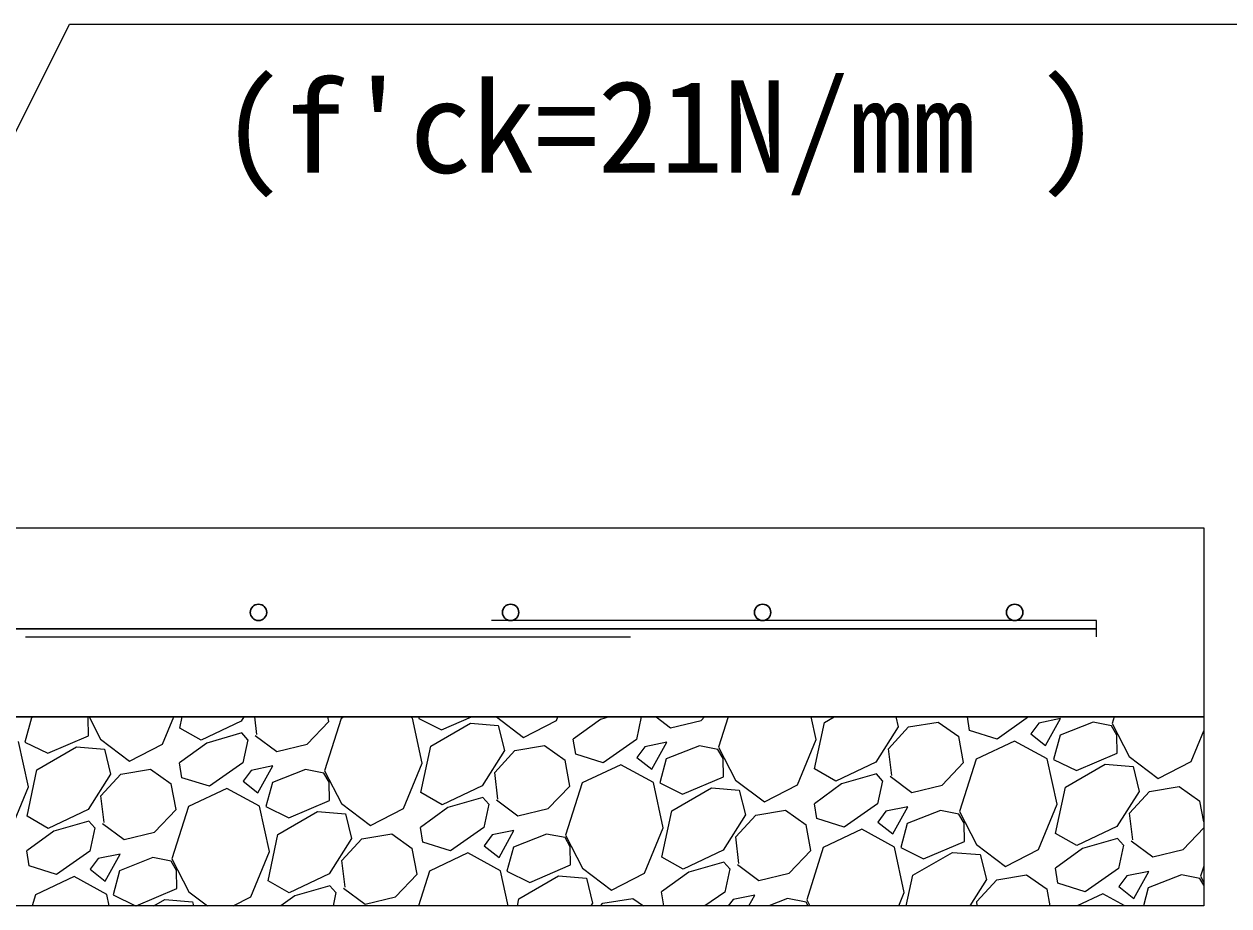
# Model space of a CAD drawing. Units: millimetres at full size; details may follow other scales. Extents: x 37600 to 71200, y -111040 to -87280.
# Drawn here: x 43369 to 44325, y -106900 to -106200 of the extents above; entities that cross this region are included whole.
import ezdxf
from ezdxf.enums import TextEntityAlignment as Align

# ---------------------------------------------------------------- set-up
doc = ezdxf.new("R2010")
doc.units = ezdxf.units.MM
doc.header["$LTSCALE"] = 80.0044
doc.linetypes.add('DASHED_SPACED', pattern=[12, 6, -6])
for name, color, linetype, lineweight in [('0_2', 4, 'Continuous', 13), ('Defpoints_5', 5, 'Continuous', 13), ('寸法', 6, 'Continuous', 13), ('鉄筋', 1, 'Continuous', 30), ('ﾊｯﾁﾝｸﾞ', 4, 'Continuous', 9)]:
    doc.layers.add(name, color=color, linetype=linetype, lineweight=lineweight)
doc.styles.add('ＭＳ ゴシック', font='')
doc.styles.get('ＭＳ ゴシック').set_extended_font_data('MS Gothic')

msp = doc.modelspace()

# ---------------------------------------------------------------- linework, layer by layer
at = {"layer": '0_2', "color": 7}
for points in [[(40405, -106600), (44305, -106600), (44305, -106750), (40405, -106750)], [(40405, -106750), (44305, -106750), (44305, -106900), (40405, -106900)]]:
    msp.add_lwpolyline(points, close=True, dxfattribs=at)
at = {"layer": 'Defpoints_5', "color": 7, "linetype": 'DASHED_SPACED'}
msp.add_lwpolyline([(40490, -106686.5), (44220, -106686.5), (44220, -106673.5), (40490, -106673.5)], close=True, dxfattribs=at)
at = {"layer": '寸法'}
msp.add_lwpolyline([(43205, -106600), (43240.78, -106528.45), (43405, -106200), (44438.33, -106200)], dxfattribs=at)
at = {"layer": '鉄筋'}
msp.add_line((40490, -106680), (44220, -106680), dxfattribs=at)
for centre in [(43555, -106667), (43755, -106667), (43955, -106667), (44155, -106667)]:
    msp.add_circle(centre, 6.5, dxfattribs=at)
at = {"layer": 'ﾊｯﾁﾝｸﾞ'}
for p, q in [((43374.77, -106750.8), (43369.64, -106769.93)), ((43376.81, -106750), (43374.77, -106750.8)), ((43419.92, -106750.6), (43419.57, -106750)), ((43420.15, -106765.02), (43419.92, -106750.6)), ((43420.65, -106750), (43429.72, -106767.58)), ((43478.88, -106771.53), (43487.71, -106750)), ((43492.54, -106758.79), (43494.4, -106750)), ((43541.14, -106753.36), (43509.43, -106768.44)), ((43543.27, -106750), (43541.14, -106753.36)), ((43553.69, -106763.9), (43552.03, -106750)), ((43593.66, -106771.54), (43610.77, -106753.57)), ((43620.66, -106751.1), (43607.47, -106792.66)), ((43610.77, -106753.57), (43610.12, -106750)), ((43622.99, -106750), (43620.66, -106751.1)), ((43677.09, -106750.85), (43675.54, -106750)), ((43684.89, -106786.76), (43677.09, -106750.85)), ((43682.45, -106750), (43682.13, -106751.17)), ((43682.13, -106751.17), (43700.23, -106760.12)), ((43691.61, -106773.18), (43723.13, -106754.98)), ((43700.23, -106760.12), (43723.89, -106750)), ((43723.13, -106754.98), (43745.19, -106756.8)), ((43743.76, -106750), (43765.2, -106766.26)), ((43745.19, -106756.8), (43750.14, -106776.57)), ((43765.2, -106766.26), (43791.36, -106752.77)), ((43791.36, -106752.77), (43792.5, -106750)), ((43826.44, -106751.92), (43804.8, -106767.64)), ((43833.15, -106750), (43826.44, -106751.92)), ((43858.76, -106750), (43854.99, -106767.77)), ((43870.52, -106750), (43882.04, -106758.62)), ((43882.04, -106758.62), (43906.15, -106752.78)), ((43906.15, -106752.78), (43908.79, -106750)), ((43927.54, -106750), (43919.96, -106773.9)), ((43997.38, -106768), (43993.47, -106750)), ((43996.27, -106791.28), (44004.09, -106754.43)), ((44004.09, -106754.43), (44011.76, -106750)), ((44060.67, -106750), (44062.63, -106757.81)), ((44070.79, -106757.95), (44094.39, -106754.03)), ((44094.39, -106754.03), (44110.76, -106765.59)), ((44119.25, -106760.69), (44117.47, -106750)), ((44166.06, -106750), (44140.99, -106767.54)), ((44174.1, -106754.89), (44167.71, -106763.42)), ((44191.45, -106751.34), (44174.1, -106754.89)), ((44179.56, -106772.75), (44191.45, -106751.34)), ((44217.33, -106754.17), (44190.99, -106764.53)), ((44231.93, -106757.06), (44217.33, -106754.17)), ((44236.13, -106764.33), (44231.93, -106757.06)), ((44234.08, -106750), (44232.45, -106755.15)), ((44232.45, -106755.15), (44245.93, -106781.31)), ((43387.74, -106778.88), (43420.15, -106765.02)), ((43509.43, -106768.44), (43492.54, -106758.79)), ((43541.7, -106762.74), (43513.95, -106770.68)), ((43546.41, -106768.1), (43541.7, -106762.74)), ((43552.47, -106764.6), (43569.55, -106777.37)), ((44062.63, -106757.81), (44044.87, -106785.85)), ((44054.89, -106775.21), (44070.79, -106757.95)), ((44114.5, -106786.06), (44110.76, -106765.59)), ((44140.99, -106767.54), (44119.25, -106760.69)), ((44167.71, -106763.42), (44179.56, -106772.75)), ((44190.99, -106764.53), (44185.86, -106783.66)), ((44236.37, -106778.75), (44236.13, -106764.33)), ((44295.09, -106785.26), (44305, -106761.11)), ((43372.41, -106805.51), (43364.61, -106769.6)), ((43369.64, -106769.93), (43387.74, -106778.88)), ((43379.12, -106791.94), (43410.64, -106773.74)), ((43410.64, -106773.74), (43432.7, -106775.55)), ((43429.72, -106767.58), (43452.72, -106785.01)), ((43432.7, -106775.55), (43437.65, -106795.33)), ((43452.72, -106785.01), (43478.88, -106771.53)), ((43513.95, -106770.68), (43492.31, -106786.4)), ((43546.41, -106768.1), (43542.5, -106786.52)), ((43569.55, -106777.37), (43593.66, -106771.54)), ((43683.78, -106810.03), (43691.61, -106773.18)), ((43758.3, -106776.71), (43781.9, -106772.78)), ((43781.9, -106772.78), (43798.28, -106784.34)), ((43806.76, -106779.44), (43804.8, -106767.64)), ((43854.99, -106767.77), (43828.5, -106786.29)), ((43861.61, -106773.64), (43855.22, -106782.18)), ((43878.96, -106770.09), (43861.61, -106773.64)), ((43867.07, -106791.5), (43878.96, -106770.09)), ((43904.85, -106772.93), (43878.5, -106783.29)), ((43919.45, -106775.82), (43904.85, -106772.93)), ((43923.65, -106783.09), (43919.45, -106775.82)), ((43919.96, -106773.9), (43933.45, -106800.06)), ((43982.61, -106804.01), (43997.38, -106768)), ((44057.42, -106796.39), (44054.89, -106775.21)), ((44154.89, -106769.21), (44124.39, -106783.59)), ((44180.82, -106783.33), (44154.89, -106769.21)), ((43750.14, -106776.57), (43732.38, -106804.61)), ((43742.4, -106793.97), (43758.3, -106776.71)), ((43802.02, -106804.82), (43798.28, -106784.34)), ((43828.5, -106786.29), (43806.76, -106779.44)), ((43855.22, -106782.18), (43867.07, -106791.5)), ((43878.5, -106783.29), (43873.37, -106802.42)), ((43923.89, -106797.5), (43923.65, -106783.09)), ((44124.39, -106783.59), (44111.2, -106825.15)), ((44188.62, -106819.25), (44180.82, -106783.33)), ((44185.86, -106783.66), (44203.96, -106792.61)), ((44203.96, -106792.61), (44236.37, -106778.75)), ((44245.93, -106781.31), (44268.93, -106798.74)), ((44268.93, -106798.74), (44295.09, -106785.26)), ((43371.3, -106828.79), (43379.12, -106791.94)), ((43445.82, -106795.46), (43469.42, -106791.54)), ((43469.42, -106791.54), (43485.79, -106803.1)), ((43494.28, -106798.2), (43492.31, -106786.4)), ((43542.5, -106786.52), (43516.01, -106805.05)), ((43549.12, -106792.4), (43542.74, -106800.94)), ((43566.47, -106788.85), (43549.12, -106792.4)), ((43554.59, -106810.26), (43566.47, -106788.85)), ((43592.36, -106791.69), (43566.01, -106802.05)), ((43606.96, -106794.57), (43592.36, -106791.69)), ((43611.16, -106801.85), (43606.96, -106794.57)), ((43607.47, -106792.66), (43620.96, -106818.82)), ((43670.12, -106822.77), (43684.89, -106786.76)), ((43744.93, -106815.14), (43742.4, -106793.97)), ((43842.4, -106787.97), (43811.9, -106802.34)), ((43868.34, -106802.09), (43842.4, -106787.97)), ((44013.16, -106800.93), (43996.27, -106791.28)), ((44044.87, -106785.85), (44013.16, -106800.93)), ((44045.43, -106795.22), (44017.68, -106803.16)), ((44050.14, -106800.59), (44045.43, -106795.22)), ((44097.39, -106804.02), (44114.5, -106786.06)), ((44195.34, -106805.67), (44226.86, -106787.47)), ((44226.86, -106787.47), (44248.92, -106789.28)), ((44248.92, -106789.28), (44253.87, -106809.06)), ((43437.65, -106795.33), (43419.89, -106823.36)), ((43429.92, -106812.73), (43445.82, -106795.46)), ((43489.53, -106823.57), (43485.79, -106803.1)), ((43516.01, -106805.05), (43494.28, -106798.2)), ((43542.74, -106800.94), (43554.59, -106810.26)), ((43566.01, -106802.05), (43560.89, -106821.17)), ((43611.4, -106816.26), (43611.16, -106801.85)), ((43732.38, -106804.61), (43700.67, -106819.68)), ((43784.9, -106822.78), (43802.02, -106804.82)), ((43811.9, -106802.34), (43798.72, -106843.9)), ((43876.14, -106838), (43868.34, -106802.09)), ((43873.37, -106802.42), (43891.47, -106811.36)), ((43891.47, -106811.37), (43923.89, -106797.5)), ((43933.45, -106800.06), (43956.45, -106817.5)), ((43956.45, -106817.5), (43982.61, -106804.01)), ((44017.68, -106803.16), (43996.05, -106818.89)), ((44050.14, -106800.59), (44046.23, -106819.01)), ((44056.2, -106797.09), (44073.28, -106809.86)), ((44073.28, -106809.86), (44097.39, -106804.02)), ((43357.63, -106841.53), (43372.41, -106805.51)), ((43432.44, -106833.9), (43429.92, -106812.73)), ((43529.91, -106806.72), (43499.41, -106821.1)), ((43555.85, -106820.85), (43529.91, -106806.72)), ((43700.67, -106819.68), (43683.78, -106810.03)), ((43732.94, -106813.98), (43705.19, -106821.92)), ((43737.66, -106819.34), (43732.94, -106813.98)), ((43882.85, -106824.43), (43914.37, -106806.23)), ((43914.37, -106806.23), (43936.43, -106808.04)), ((43936.43, -106808.04), (43941.39, -106827.81)), ((44187.51, -106842.52), (44195.34, -106805.67)), ((44253.87, -106809.06), (44236.11, -106837.09)), ((44246.14, -106826.46), (44262.03, -106809.19)), ((44262.03, -106809.19), (44285.63, -106805.27)), ((44285.63, -106805.27), (44302.01, -106816.83)), ((43419.89, -106823.36), (43388.18, -106838.44)), ((43472.42, -106841.54), (43489.53, -106823.57)), ((43499.41, -106821.1), (43486.23, -106862.66)), ((43563.65, -106856.76), (43555.85, -106820.85)), ((43560.89, -106821.17), (43578.99, -106830.12)), ((43578.99, -106830.12), (43611.4, -106816.26)), ((43620.96, -106818.82), (43643.96, -106836.26)), ((43643.96, -106836.26), (43670.12, -106822.77)), ((43705.19, -106821.92), (43683.56, -106837.64)), ((43737.66, -106819.34), (43733.74, -106837.77)), ((43743.72, -106815.84), (43760.79, -106828.62)), ((43760.79, -106828.62), (43784.9, -106822.78)), ((43998.01, -106830.69), (43996.05, -106818.89)), ((44046.23, -106819.01), (44019.74, -106837.54)), ((44070.2, -106821.34), (44052.86, -106824.89)), ((44058.32, -106842.75), (44070.2, -106821.34)), ((44173.85, -106855.26), (44188.62, -106819.25)), ((44305, -106833.22), (44302.01, -106816.83)), ((43388.18, -106838.44), (43371.3, -106828.79)), ((43420.46, -106832.74), (43392.71, -106840.68)), ((43425.17, -106838.1), (43420.46, -106832.74)), ((43570.36, -106843.18), (43601.89, -106824.98)), ((43601.89, -106824.98), (43623.95, -106826.8)), ((43623.95, -106826.8), (43628.9, -106846.57)), ((43875.03, -106861.28), (43882.85, -106824.43)), ((43941.38, -106827.81), (43923.62, -106855.85)), ((43933.65, -106845.21), (43949.55, -106827.95)), ((43949.55, -106827.95), (43973.15, -106824.03)), ((43973.15, -106824.03), (43989.52, -106835.59)), ((44019.74, -106837.54), (43998.01, -106830.69)), ((44052.86, -106824.89), (44046.47, -106833.42)), ((44046.47, -106833.42), (44058.32, -106842.75)), ((44096.09, -106824.17), (44069.74, -106834.53)), ((44110.69, -106827.06), (44096.09, -106824.17)), ((44114.89, -106834.33), (44110.69, -106827.06)), ((44111.2, -106825.15), (44124.69, -106851.31)), ((44248.66, -106847.63), (44246.14, -106826.46)), ((43392.71, -106840.68), (43371.07, -106856.4)), ((43425.17, -106838.1), (43421.26, -106856.52)), ((43431.23, -106834.6), (43448.31, -106847.37)), ((43448.31, -106847.37), (43472.42, -106841.54)), ((43637.06, -106846.71), (43660.66, -106842.78)), ((43660.66, -106842.78), (43677.03, -106854.34)), ((43685.52, -106849.44), (43683.56, -106837.64)), ((43733.74, -106837.77), (43707.26, -106856.29)), ((43757.72, -106840.09), (43740.37, -106843.64)), ((43745.83, -106861.5), (43757.72, -106840.09)), ((43783.6, -106842.93), (43757.26, -106853.29)), ((43798.2, -106845.82), (43783.6, -106842.93)), ((43861.36, -106874.01), (43876.14, -106838)), ((43993.26, -106856.06), (43989.52, -106835.59)), ((44033.64, -106839.21), (44003.15, -106853.59)), ((44059.58, -106853.33), (44033.64, -106839.21)), ((44069.74, -106834.53), (44064.62, -106853.66)), ((44115.13, -106848.75), (44114.89, -106834.33)), ((44204.4, -106852.17), (44187.51, -106842.52)), ((44236.11, -106837.09), (44204.4, -106852.17)), ((44288.63, -106855.27), (44305, -106838.09)), ((43562.54, -106880.03), (43570.36, -106843.18)), ((43628.9, -106846.57), (43611.14, -106874.61)), ((43621.16, -106863.97), (43637.06, -106846.71)), ((43707.26, -106856.29), (43685.52, -106849.44)), ((43740.37, -106843.64), (43733.98, -106852.18)), ((43733.98, -106852.18), (43745.83, -106861.5)), ((43802.4, -106853.09), (43798.2, -106845.82)), ((43798.72, -106843.9), (43812.2, -106870.06)), ((43936.17, -106866.39), (43933.65, -106845.21)), ((44082.72, -106862.61), (44115.13, -106848.75)), ((44124.69, -106851.31), (44147.69, -106868.74)), ((44236.67, -106846.47), (44208.93, -106854.41)), ((44241.39, -106851.83), (44236.67, -106846.47)), ((44241.39, -106851.83), (44237.47, -106870.25)), ((44247.45, -106848.33), (44264.52, -106861.1)), ((43373.03, -106868.2), (43371.07, -106856.4)), ((43421.26, -106856.52), (43394.77, -106875.05)), ((43445.23, -106858.85), (43427.88, -106862.4)), ((43433.34, -106880.26), (43445.23, -106858.85)), ((43471.12, -106861.69), (43444.77, -106872.05)), ((43485.72, -106864.57), (43471.12, -106861.69)), ((43548.88, -106892.77), (43563.65, -106856.76)), ((43680.77, -106874.82), (43677.03, -106854.34)), ((43721.16, -106857.97), (43690.66, -106872.34)), ((43747.09, -106872.09), (43721.16, -106857.97)), ((43757.26, -106853.29), (43752.13, -106872.42)), ((43802.64, -106867.5), (43802.4, -106853.09)), ((43891.91, -106870.93), (43875.03, -106861.28)), ((43923.62, -106855.85), (43891.91, -106870.93)), ((43976.15, -106874.02), (43993.26, -106856.06)), ((44003.15, -106853.59), (43989.96, -106895.15)), ((44067.38, -106889.25), (44059.58, -106853.33)), ((44064.62, -106853.66), (44082.72, -106862.61)), ((44074.09, -106875.67), (44105.62, -106857.47)), ((44105.62, -106857.47), (44127.68, -106859.28)), ((44127.68, -106859.28), (44132.63, -106879.06)), ((44147.69, -106868.74), (44173.85, -106855.26)), ((44208.92, -106854.41), (44187.29, -106870.13)), ((44264.52, -106861.1), (44288.63, -106855.27)), ((43394.77, -106875.05), (43373.03, -106868.2)), ((43427.88, -106862.4), (43421.49, -106870.94)), ((43421.49, -106870.94), (43433.34, -106880.26)), ((43489.92, -106871.85), (43485.72, -106864.57)), ((43486.23, -106862.66), (43499.72, -106888.82)), ((43623.69, -106885.14), (43621.16, -106863.97)), ((43770.23, -106881.37), (43802.64, -106867.5)), ((43812.2, -106870.06), (43835.2, -106887.5)), ((43924.19, -106865.22), (43896.44, -106873.16)), ((43928.9, -106870.59), (43924.19, -106865.22)), ((43928.9, -106870.59), (43924.99, -106889.01)), ((43934.96, -106867.09), (43952.04, -106879.86)), ((44189.25, -106881.93), (44187.29, -106870.13)), ((44237.47, -106870.25), (44210.99, -106888.78)), ((44305, -106868.34), (44302.45, -106876.39)), ((43408.67, -106876.72), (43378.17, -106891.1)), ((43434.61, -106890.85), (43408.67, -106876.72)), ((43444.77, -106872.05), (43439.64, -106891.17)), ((43490.15, -106886.26), (43489.92, -106871.85)), ((43579.43, -106889.68), (43562.54, -106880.03)), ((43611.14, -106874.61), (43579.43, -106889.68)), ((43663.66, -106892.78), (43680.77, -106874.82)), ((43690.66, -106872.34), (43681.88, -106900)), ((43753.16, -106900), (43747.09, -106872.09)), ((43752.13, -106872.42), (43770.23, -106881.36)), ((43761.61, -106894.43), (43793.13, -106876.23)), ((43793.13, -106876.23), (43815.19, -106878.04)), ((43815.19, -106878.04), (43820.14, -106897.81)), ((43835.2, -106887.5), (43861.36, -106874.01)), ((43896.44, -106873.16), (43874.8, -106888.89)), ((43952.04, -106879.86), (43976.15, -106874.02)), ((44068.93, -106900), (44074.09, -106875.67)), ((44132.63, -106879.06), (44119.36, -106900)), ((44124.89, -106896.46), (44140.79, -106879.19)), ((44140.79, -106879.19), (44164.39, -106875.27)), ((44164.39, -106875.27), (44180.76, -106886.83)), ((44244.1, -106876.13), (44237.71, -106884.67)), ((44261.45, -106872.58), (44244.1, -106876.13)), ((44249.56, -106893.99), (44261.45, -106872.58)), ((44287.33, -106875.42), (44260.99, -106885.78)), ((44301.93, -106878.3), (44287.33, -106875.42)), ((44305, -106883.61), (44301.93, -106878.3)), ((44302.45, -106876.39), (44305, -106881.34)), ((43436.59, -106900), (43434.61, -106890.85)), ((43458.03, -106900), (43490.15, -106886.26)), ((43499.72, -106888.82), (43514.46, -106900)), ((43611.7, -106883.98), (43583.95, -106891.92)), ((43616.41, -106889.34), (43611.7, -106883.98)), ((43616.41, -106889.34), (43614.15, -106900)), ((43622.47, -106885.84), (43639.55, -106898.62)), ((43876.65, -106900), (43874.8, -106888.89)), ((43924.99, -106889.01), (43909.28, -106900)), ((44062.97, -106900), (44067.38, -106889.25)), ((44183.17, -106900), (44180.76, -106886.83)), ((44210.99, -106888.78), (44189.25, -106881.93)), ((44224.89, -106890.45), (44204.63, -106900)), ((44242.42, -106900), (44224.89, -106890.45)), ((44237.71, -106884.67), (44249.56, -106893.99)), ((44260.99, -106885.78), (44257.18, -106900)), ((43378.17, -106891.1), (43375.35, -106900)), ((43439.64, -106891.17), (43457.5, -106900)), ((43471.95, -106900), (43480.64, -106894.98)), ((43480.64, -106894.98), (43502.7, -106896.8)), ((43502.7, -106896.8), (43503.51, -106900)), ((43534.85, -106900), (43548.88, -106892.77)), ((43583.95, -106891.92), (43572.83, -106900)), ((43639.55, -106898.62), (43663.66, -106892.78)), ((43760.42, -106900), (43761.61, -106894.43)), ((43820.14, -106897.81), (43818.76, -106900)), ((43826.42, -106900), (43828.3, -106897.95)), ((43828.3, -106897.95), (43851.9, -106894.03)), ((43851.9, -106894.03), (43860.36, -106900)), ((43931.61, -106894.89), (43927.79, -106900)), ((43948.96, -106891.34), (43931.61, -106894.89)), ((43944.15, -106900), (43948.96, -106891.34)), ((43974.85, -106894.17), (43960.03, -106900)), ((43989.45, -106897.06), (43974.85, -106894.17)), ((43991.15, -106900), (43989.45, -106897.06)), ((43989.96, -106895.15), (43992.46, -106900)), ((44125.31, -106900), (44124.89, -106896.46))]:
    msp.add_line(p, q, dxfattribs=at)

# ---------------------------------------------------------------- texts
at = {"layer": '寸法', "color": 3, "style": 'ＭＳ ゴシック'}
msp.add_text("(f'ck=21N/mm )", height=73.31, dxfattribs=at).set_placement((43525, -106340), align=Align.BOTTOM_LEFT)

doc.saveas('drawing.dxf')
